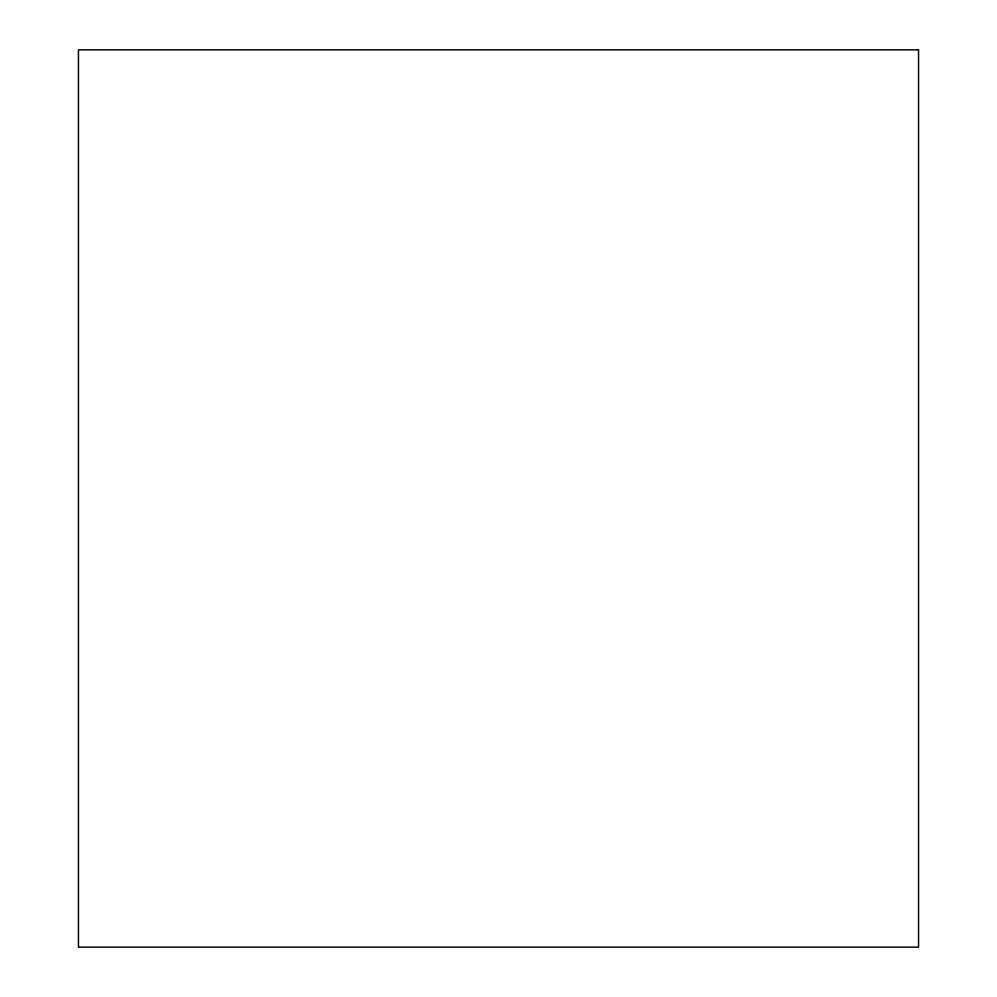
<?xml version="1.0" encoding="UTF-8"?>
<svg xmlns="http://www.w3.org/2000/svg" width="997" height="997" viewBox="0 0 997 997"><rect width="100%" height="100%" fill="white"/><g stroke="black" fill="none" stroke-linecap="round" stroke-linejoin="round"><path stroke-width="1.5" d="M918.549 49.85L78.451 49.85L78.451 947.15L918.549 947.15L918.549 49.85"/></g></svg>
